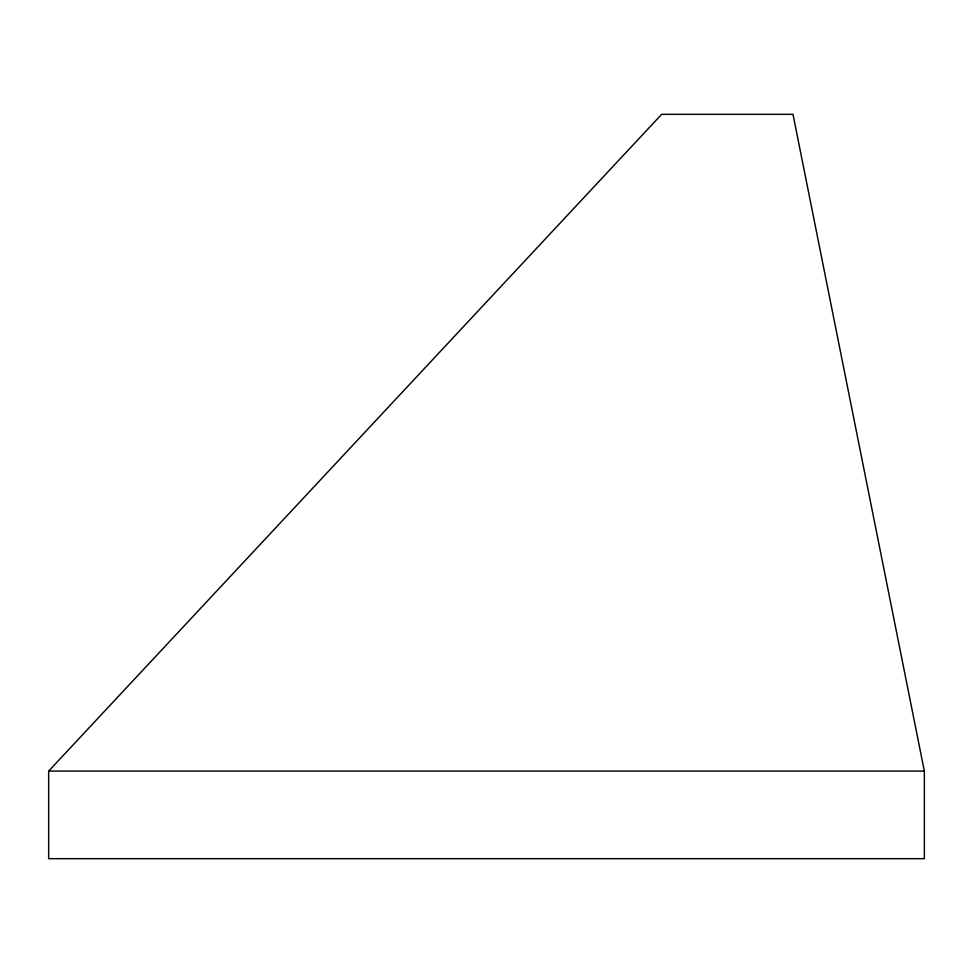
<?xml version="1.0" encoding="UTF-8"?>
<svg xmlns="http://www.w3.org/2000/svg" width="973" height="973" viewBox="0 0 973 973"><rect width="100%" height="100%" fill="white"/><g stroke="black" fill="none" stroke-linecap="round" stroke-linejoin="round"><path stroke-width="1.46" d="M48.65 771.103L661.64 114.328L792.995 114.328L924.35 771.103L924.35 858.673L48.65 858.673L48.65 771.103L924.35 771.103"/></g></svg>
